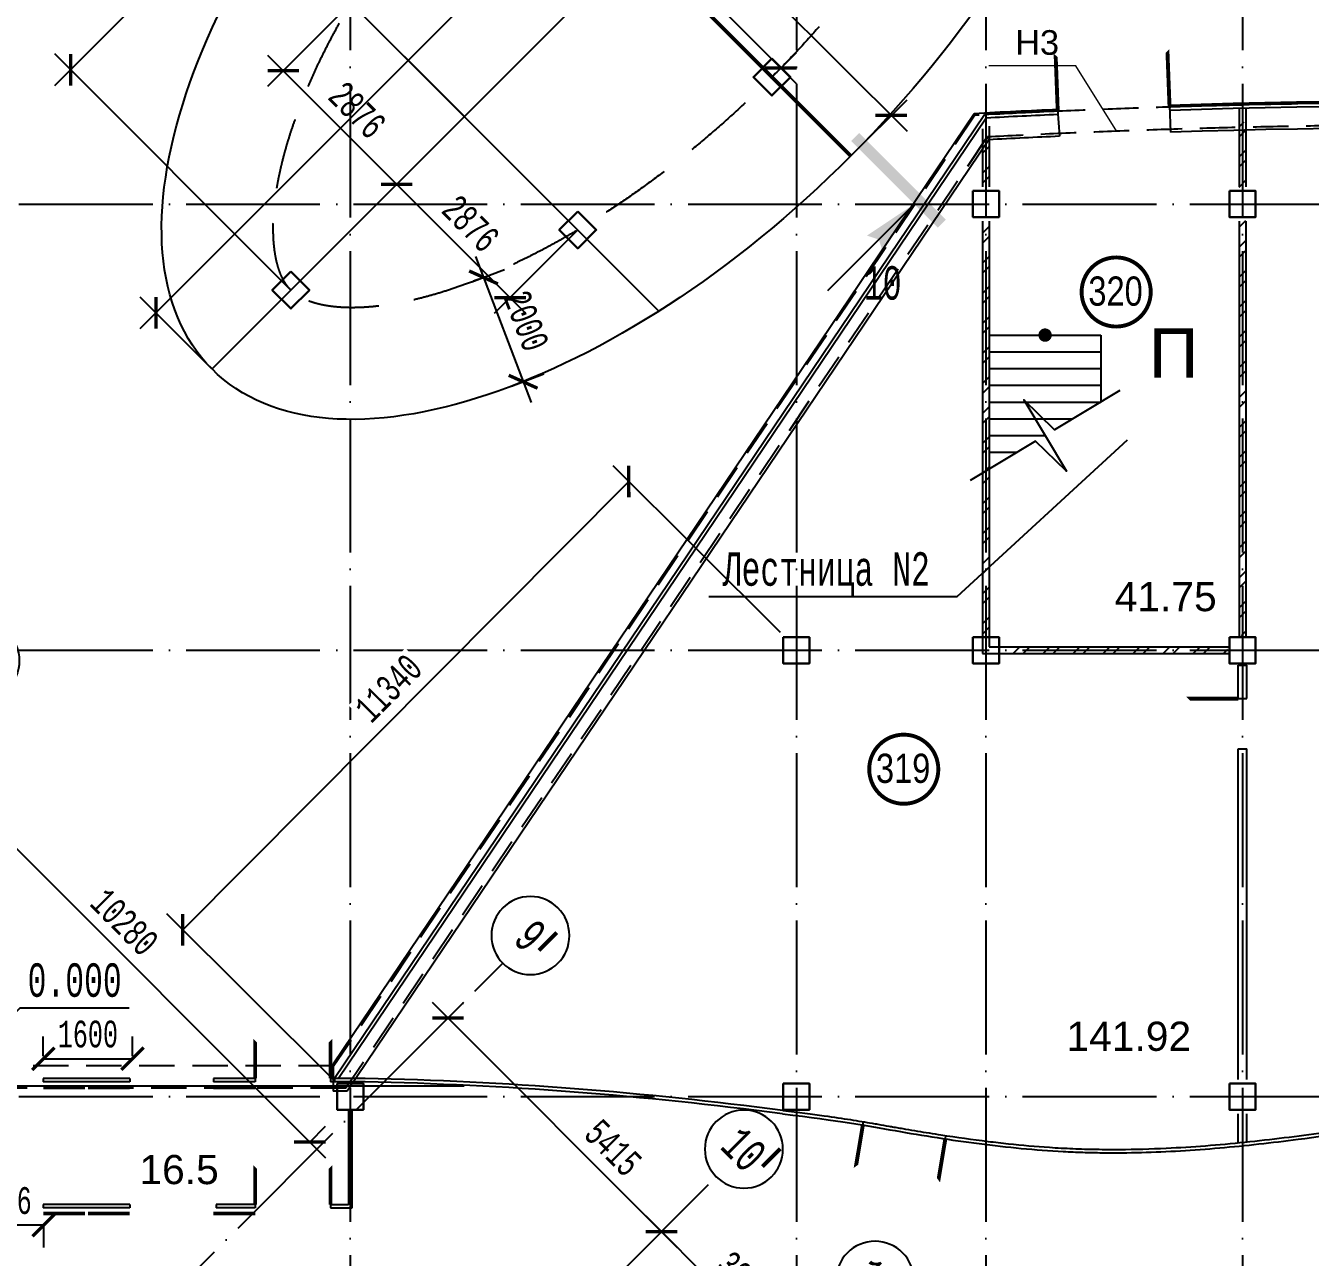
# Model space of a CAD drawing. Extents: x -4497 to 351150, y -50 to 322254.
# Drawn here: x 70948 to 93986, y 285207 to 307283 of the extents above; entities that cross this region are included whole.
import ezdxf
from ezdxf.enums import TextEntityAlignment as Align

# ---------------------------------------------------------------- set-up
doc = ezdxf.new("R2010")
doc.units = 0
doc.header["$LTSCALE"] = 100
doc.header["$PDMODE"] = 3
for name, pattern in [('ACAD_ISO04W100', [30, 24, -3, 0, -3]), ('DASHED', [19.05, 12.7, -6.35]), ('DASHED2', [9.525, 6.35, -3.175])]:
    doc.linetypes.add(name, pattern=pattern)
doc.layers.get('0').update_dxf_attribs({"linetype": 'CONTINUOUS'})
doc.layers.get('Defpoints').update_dxf_attribs({"linetype": 'CONTINUOUS'})
for name, color, linetype in [('axis', 40, 'CONTINUOUS'), ('brick', 12, 'CONTINUOUS'), ('COLON', 5, 'CONTINUOUS'), ('DOORS', 8, 'CONTINUOUS'), ('DRAW', 255, 'CONTINUOUS'), ('EEE', 7, 'CONTINUOUS'), ('fac', 170, 'CONTINUOUS'), ('GKL', 5, 'CONTINUOUS'), ('Glass', 4, 'CONTINUOUS'), ('S', 2, 'CONTINUOUS'), ('SENDVICH', 2, 'CONTINUOUS'), ('TEXT', 2, 'CONTINUOUS'), ('WALL', 7, 'CONTINUOUS')]:
    doc.layers.add(name, color=color, linetype=linetype)
doc.layers.add('MONOLIT', color=7, linetype='CONTINUOUS', true_color=0x691639)
doc.styles.add('ARIEL-17.5', font='arial.ttf', dxfattribs={"height": 15})
doc.styles.add('MONOTXT1', font='monotxt1', dxfattribs={"width": 0.65, "height": 300})
doc.styles.add('ST_1', font='monotxt.shx', dxfattribs={"width": 0.65, "height": 600})
doc.styles.add('ST_2', font='monotxt.shx', dxfattribs={"width": 0.65, "height": 480})
doc.styles.get("Standard").update_dxf_attribs({"font": 'monotxt.shx', "width": 0.65, "height": 600})
doc.dimstyles.new('STY_DIM1', dxfattribs={"dimscale": 200, "dimtxt": 2.25, "dimasz": 2, "dimexe": 2, "dimexo": 2, "dimgap": 1, "dimtad": 1, "dimdec": 0, "dimzin": 0, "dimdsep": 46, "dimtxsty": 'ST_2', "dimblk1": 'ARCHTICK', "dimblk2": 'ARCHTICK', "dimsah": 1, "dimcen": 3, "dimclrd": 174, "dimclre": 174, "dimclrt": 174, "dimadec": 0, "dimazin": 0, "dimtfac": 1, "dimtdec": 0, "dimtix": 1, "dimtmove": 2, "dimatfit": 3, "dimldrblk": 'ARCHTICK', "dimfxl": 1, "dimtolj": 1, "dimtzin": 0, "dimarcsym": 0})

# ---------------------------------------------------------------- blocks, each defined once
blk = doc.blocks.new('_ARCHTICK')
at = {"color": 0, "linetype": 'ByBlock', "const_width": 0.15}
blk.add_lwpolyline([(-0.5, -0.5), (0.5, 0.5)], dxfattribs=at)
blk = doc.blocks.new('*D15')
at = {"layer": 'Defpoints', "color": 0}
for p in [(81926, 308767), (82087, 308927), (84330, 306363)]:
    blk.add_point(p, dxfattribs=at)
at = {"layer": 'WALL', "color": 174, "lineweight": -2}
for p, q in [((84774, 306240), (81804, 309210)), ((81926, 308767), (82369, 309210)), ((84330, 306363), (84774, 306806))]:
    blk.add_line(p, q, dxfattribs=at)
at = {"layer": 'WALL', "color": 174, "lineweight": -2, "xscale": 400, "yscale": 400, "zscale": 400}
for p, rotation in [((82087, 308927), 134.9999999994212), ((84491, 306523), 314.9999999994212)]:
    blk.add_blockref('_ARCHTICK', p, dxfattribs=dict(at, rotation=rotation))
at = {"layer": 'WALL', "color": 174, "insert": (83600, 308037), "char_height": 480, "attachment_point": 5, "rotation": 315, "style": 'ST_2'}
blk.add_mtext('\\A1;3400', dxfattribs=at)
blk = doc.blocks.new('A$C584E3954')
at = {"layer": 'Glass', "linetype": 'Continuous'}
for p, q in [((-885, -1234), (-885, -1174)), ((615, -1234), (615, -1174))]:
    blk.add_line(p, q, dxfattribs=at)
blk.add_lwpolyline([(615, -1234, 70, 70, 0), (615, -1984, 0, 0, 0), (-135, -1234, 0, 0, 0), (-885, -1984, 70, 70, 0), (-885, -1234, 70, 70, 0)], format="xyseb", dxfattribs=at)
blk = doc.blocks.new('*D175')
at = {"layer": 'Defpoints', "color": 0}
for p in [(88557, 317409), (89563, 316404), (74289, 301130)]:
    blk.add_point(p, dxfattribs=at)
at = {"layer": 'WALL', "color": 174, "lineweight": -2}
for p, q in [((73001, 301853), (88840, 317692)), ((89563, 316404), (88275, 317692)), ((74289, 301130), (73001, 302419))]:
    blk.add_line(p, q, dxfattribs=at)
at = {"layer": 'WALL', "color": 174, "lineweight": -2, "xscale": 400, "yscale": 400, "zscale": 400}
for p, rotation in [((88557, 317409), 44.99999999942017), ((73284, 302136), 224.9999999994202)]:
    blk.add_blockref('_ARCHTICK', p, dxfattribs=dict(at, rotation=rotation))
at = {"layer": 'WALL', "color": 174, "insert": (79770, 309244), "char_height": 480, "attachment_point": 5, "rotation": 45, "style": 'ST_2'}
blk.add_mtext('\\A1;21600', dxfattribs=at)
blk = doc.blocks.new('*D176')
at = {"layer": 'Defpoints', "color": 0}
for p in [(78108, 312585), (86470, 305674), (85745, 304949)]:
    blk.add_point(p, dxfattribs=at)
at = {"layer": 'WALL', "color": 174, "lineweight": -2}
for p, q in [((78108, 312585), (79116, 313594)), ((78550, 313594), (86753, 305391)), ((85745, 304949), (86753, 305957))]:
    blk.add_line(p, q, dxfattribs=at)
at = {"layer": 'WALL', "color": 174, "lineweight": -2, "xscale": 400, "yscale": 400, "zscale": 400}
for p, rotation in [((78833, 313311), 134.9999999994205), ((86470, 305674), 314.9999999994204)]:
    blk.add_blockref('_ARCHTICK', p, dxfattribs=dict(at, rotation=rotation))
at = {"layer": 'WALL', "color": 174, "insert": (83648, 309119), "char_height": 480, "attachment_point": 5, "rotation": 315, "style": 'ST_2'}
blk.add_mtext('\\A1;10800', dxfattribs=at)
blk = doc.blocks.new('*D177')
at = {"layer": 'Defpoints', "color": 0}
for p in [(74865, 309606), (78815, 305656), (75704, 302544)]:
    blk.add_point(p, dxfattribs=at)
at = {"layer": 'WALL', "color": 174, "lineweight": -2}
for p, q in [((71471, 306212), (75148, 309889)), ((78815, 305656), (74582, 309889)), ((75704, 302544), (71471, 306777))]:
    blk.add_line(p, q, dxfattribs=at)
at = {"layer": 'WALL', "color": 174, "lineweight": -2, "xscale": 400, "yscale": 400, "zscale": 400}
for p, rotation in [((74865, 309606), 44.9999999994201), ((71754, 306494), 224.9999999994201)]:
    blk.add_blockref('_ARCHTICK', p, dxfattribs=dict(at, rotation=rotation))
at = {"layer": 'WALL', "color": 174, "insert": (72998, 308361), "char_height": 480, "attachment_point": 5, "rotation": 45, "style": 'ST_2'}
blk.add_mtext('\\A1;4400', dxfattribs=at)
blk = doc.blocks.new('*D178')
at = {"layer": 'Defpoints', "color": 0}
for p in [(78949, 302691), (79869, 300901), (79658, 300821)]:
    blk.add_point(p, dxfattribs=at)
at = {"layer": 'WALL', "color": 174, "lineweight": -2}
for p, q in [((79017, 303145), (80011, 300527)), ((78949, 302691), (79533, 302913)), ((79658, 300821), (80243, 301043))]:
    blk.add_line(p, q, dxfattribs=at)
at = {"layer": 'WALL', "color": 174, "lineweight": -2, "xscale": 400, "yscale": 400, "zscale": 400}
for p, rotation in [((79159, 302771), 110.7870640572861), ((79869, 300901), 290.7870640572861)]:
    blk.add_blockref('_ARCHTICK', p, dxfattribs=dict(at, rotation=rotation))
at = {"layer": 'WALL', "color": 174, "insert": (79926, 301992), "char_height": 480, "attachment_point": 5, "rotation": 290.7871, "style": 'ST_2'}
blk.add_mtext('\\A1;2000', dxfattribs=at)
blk = doc.blocks.new('*D181')
at = {"layer": 'Defpoints', "color": 0}
for p in [(77976, 312717), (81926, 308767), (78815, 305656)]:
    blk.add_point(p, dxfattribs=at)
at = {"layer": 'WALL', "color": 174, "lineweight": -2}
for p, q in [((74582, 309323), (78259, 313000)), ((81926, 308767), (77693, 313000)), ((78815, 305656), (74582, 309889))]:
    blk.add_line(p, q, dxfattribs=at)
at = {"layer": 'WALL', "color": 174, "lineweight": -2, "xscale": 400, "yscale": 400, "zscale": 400}
for p, rotation in [((77976, 312717), 44.9999999994201), ((74865, 309606), 224.9999999994201)]:
    blk.add_blockref('_ARCHTICK', p, dxfattribs=dict(at, rotation=rotation))
at = {"layer": 'WALL', "color": 174, "insert": (76109, 311472), "char_height": 480, "attachment_point": 5, "rotation": 45, "style": 'ST_2'}
blk.add_mtext('\\A1;4400', dxfattribs=at)
blk = doc.blocks.new('*D187')
at = {"layer": 'Defpoints', "color": 0}
for p in [(76781, 307689), (78815, 305656), (77601, 304442)]:
    blk.add_point(p, dxfattribs=at)
at = {"layer": 'WALL', "color": 174, "lineweight": -2}
for p, q in [((76781, 307689), (75285, 306193)), ((75285, 306758), (77884, 304159)), ((78815, 305656), (77318, 304159))]:
    blk.add_line(p, q, dxfattribs=at)
at = {"layer": 'WALL', "color": 174, "lineweight": -2, "xscale": 400, "yscale": 400, "zscale": 400}
for p, rotation in [((75568, 306475), 134.9999999994251), ((77601, 304442), 314.9999999994251)]:
    blk.add_blockref('_ARCHTICK', p, dxfattribs=dict(at, rotation=rotation))
at = {"layer": 'WALL', "color": 174, "insert": (76895, 305770), "char_height": 480, "attachment_point": 5, "rotation": 315, "style": 'ST_2'}
blk.add_mtext('\\A1;2876', dxfattribs=at)
blk = doc.blocks.new('*D188')
at = {"layer": 'Defpoints', "color": 0}
for p in [(78815, 305656), (77601, 304442), (80848, 303622)]:
    blk.add_point(p, dxfattribs=at)
at = {"layer": 'WALL', "color": 174, "lineweight": -2}
for p, q in [((78815, 305656), (77318, 304159)), ((79917, 302126), (77318, 304725)), ((80848, 303622), (79352, 302126))]:
    blk.add_line(p, q, dxfattribs=at)
at = {"layer": 'WALL', "color": 174, "lineweight": -2, "xscale": 400, "yscale": 400, "zscale": 400}
for p, rotation in [((77601, 304442), 134.9999999994239), ((79635, 302408), 314.9999999994239)]:
    blk.add_blockref('_ARCHTICK', p, dxfattribs=dict(at, rotation=rotation))
at = {"layer": 'WALL', "color": 174, "insert": (78929, 303736), "char_height": 480, "attachment_point": 5, "rotation": 315, "style": 'ST_2'}
blk.add_mtext('\\A1;2876', dxfattribs=at)
blk = doc.blocks.new('psw1')
at = {"color": 7, "linetype": 'Continuous'}
blk.add_circle((-347, 1), 350, dxfattribs=at)
at = {"color": 7, "linetype": 'Continuous', "style": 'MONOTXT1', "width": 0.65}
blk.add_attdef('99', text='', height=300, dxfattribs=at).set_placement((-347, 1), align=Align.MIDDLE)
blk = doc.blocks.new('*D218')
at = {"layer": 'axis', "color": 174, "lineweight": -2}
for p, q in [((68491, 294824), (76325, 286990)), ((68646, 294414), (69056, 294824)), ((76042, 287272), (76325, 287555))]:
    blk.add_line(p, q, dxfattribs=at)
at = {"layer": 'Defpoints', "color": 0}
for p in [(68646, 294414), (76042, 287272), (76042, 287272)]:
    blk.add_point(p, dxfattribs=at)
at = {"layer": 'axis', "color": 174, "lineweight": -2, "xscale": 400, "yscale": 400, "zscale": 400}
for p, rotation in [((68774, 294541), 134.9999999996083), ((76042, 287272), 314.9999999996082)]:
    blk.add_blockref('_ARCHTICK', p, dxfattribs=dict(at, rotation=rotation))
at = {"layer": 'axis', "color": 174, "insert": (72719, 291218), "char_height": 480, "attachment_point": 5, "rotation": 315, "style": 'ST_2'}
blk.add_mtext('\\A1;10280', dxfattribs=at)
blk = doc.blocks.new('*D219')
at = {"layer": 'axis', "color": 174, "lineweight": -2}
for p, q in [((78239, 289780), (82633, 285385)), ((78522, 289497), (78805, 289780)), ((82350, 285668), (82633, 285951))]:
    blk.add_line(p, q, dxfattribs=at)
at = {"layer": 'Defpoints', "color": 0}
for p in [(78522, 289497), (82350, 285668), (82350, 285668)]:
    blk.add_point(p, dxfattribs=at)
at = {"layer": 'axis', "color": 174, "lineweight": -2, "xscale": 400, "yscale": 400, "zscale": 400}
for p, rotation in [((78522, 289497), 134.9999999996083), ((82350, 285668), 314.9999999996082)]:
    blk.add_blockref('_ARCHTICK', p, dxfattribs=dict(at, rotation=rotation))
at = {"layer": 'axis', "color": 174, "insert": (81484, 287169), "char_height": 480, "attachment_point": 5, "rotation": 315, "style": 'ST_2'}
blk.add_mtext('\\A1;5415', dxfattribs=at)
blk = doc.blocks.new('*D220')
at = {"layer": 'axis', "color": 174, "lineweight": -2}
for p, q in [((82068, 285951), (84985, 283034)), ((82350, 285668), (82633, 285951)), ((84702, 283317), (84985, 283600))]:
    blk.add_line(p, q, dxfattribs=at)
at = {"layer": 'Defpoints', "color": 0}
for p in [(82350, 285668), (84702, 283317), (84702, 283317)]:
    blk.add_point(p, dxfattribs=at)
at = {"layer": 'axis', "color": 174, "lineweight": -2, "xscale": 400, "yscale": 400, "zscale": 400}
for p, rotation in [((82350, 285668), 134.9999999996083), ((84702, 283317), 314.9999999996082)]:
    blk.add_blockref('_ARCHTICK', p, dxfattribs=dict(at, rotation=rotation))
at = {"layer": 'axis', "color": 174, "insert": (83837, 284804), "char_height": 480, "attachment_point": 5, "rotation": 315, "style": 'ST_2'}
blk.add_mtext('\\A1;3325', dxfattribs=at)
blk = doc.blocks.new('*D696')
at = {"layer": 'Defpoints', "color": 0}
for p in [(72864, 288766), (71264, 288412), (72864, 288412)]:
    blk.add_point(p, dxfattribs=at)
at = {"layer": 'Glass', "color": 174, "lineweight": -2}
for p, q in [((71264, 288812), (71264, 289166)), ((72864, 288812), (72864, 289166)), ((71264, 288766), (72864, 288766))]:
    blk.add_line(p, q, dxfattribs=at)
at = {"layer": 'Glass', "color": 174, "lineweight": -2, "xscale": 400, "yscale": 400, "zscale": 400, "rotation": 180}
blk.add_blockref('_ARCHTICK', (71264, 288766), dxfattribs=at)
at = {"layer": 'Glass', "color": 174, "lineweight": -2, "xscale": 400, "yscale": 400, "zscale": 400}
blk.add_blockref('_ARCHTICK', (72864, 288766), dxfattribs=at)
at = {"layer": 'Glass', "color": 174, "insert": (72064, 289206), "char_height": 480, "attachment_point": 5, "style": 'ST_2'}
blk.add_mtext('\\A1;1600', dxfattribs=at)
blk = doc.blocks.new('*D760')
at = {"layer": 'Defpoints', "color": 0}
for p in [(81764, 299115), (84769, 296124), (76769, 288087)]:
    blk.add_point(p, dxfattribs=at)
at = {"layer": 'SENDVICH', "color": 174, "lineweight": -2}
for p, q in [((84486, 296406), (81481, 299397)), ((73764, 291078), (81764, 299115)), ((76486, 288369), (73481, 291361))]:
    blk.add_line(p, q, dxfattribs=at)
at = {"layer": 'SENDVICH', "color": 174, "lineweight": -2, "xscale": 400, "yscale": 400, "zscale": 400}
for p, rotation in [((81764, 299115), 45.13036396198809), ((73764, 291078), 225.1303639619881)]:
    blk.add_blockref('_ARCHTICK', p, dxfattribs=dict(at, rotation=rotation))
at = {"layer": 'SENDVICH', "color": 174, "insert": (77453, 295407), "char_height": 480, "attachment_point": 5, "rotation": 45.1304, "style": 'ST_2', "bg_fill": 3, "box_fill_scale": 1.1, "bg_fill_color": 256, "bg_fill_true_color": 13158600, "bg_fill_transparency": 1212}
blk.add_mtext('\\A1;11340', dxfattribs=at)
blk = doc.blocks.new('*D764')
at = {"layer": 'Defpoints', "color": 0}
for p in [(69764, 286144), (71270, 286152), (69764, 285781)]:
    blk.add_point(p, dxfattribs=at)
at = {"layer": 'fac', "color": 174, "lineweight": -2}
for p, q in [((71270, 285781), (69764, 285781)), ((69764, 285744), (69764, 285381)), ((71270, 285752), (71270, 285381))]:
    blk.add_line(p, q, dxfattribs=at)
at = {"layer": 'fac', "color": 174, "lineweight": -2, "xscale": 400, "yscale": 400, "zscale": 400, "rotation": 180}
blk.add_blockref('_ARCHTICK', (69764, 285781), dxfattribs=at)
at = {"layer": 'fac', "color": 174, "lineweight": -2, "xscale": 400, "yscale": 400, "zscale": 400}
blk.add_blockref('_ARCHTICK', (71270, 285781), dxfattribs=at)
at = {"layer": 'fac', "color": 174, "insert": (70517, 286221), "char_height": 480, "attachment_point": 5, "style": 'ST_2', "bg_fill": 3, "box_fill_scale": 1.1, "bg_fill_color": 256, "bg_fill_true_color": 13158600, "bg_fill_transparency": 2597}
blk.add_mtext('\\A1;1506', dxfattribs=at)

msp = doc.modelspace()

# ---------------------------------------------------------------- hatches: boundary and pattern name
at = {"layer": 'DRAW'}
h = msp.add_hatch(dxfattribs=at)
h.set_pattern_fill('ANSI32,_O', color=256, scale=40)
h.set_pattern_definition([(45, (-3600, 82000), (-269.4077, 269.4077), []), (45, (-3420.4, 82000), (-269.4077, 269.4077), [])])
h.paths.add_polyline_path([(88229.3, 305076.9), (88109.3, 304899.5), (88109.3, 304345.3, -0.1146968), (88229.3, 304345.3)])
h.paths.add_polyline_path([(88229.3, 305390.9, 0.0001428), (88136.5, 305386.1), (88109.3, 305345.8), (88109.3, 304899.5), (88229.3, 305076.9)])
h.paths.add_polyline_path([(92829.3, 305312.9, 0.0001848), (92709.3, 305310), (92709.3, 304345.3, -0.1146968), (92829.3, 304345.3)])
h.paths.add_polyline_path([(92829.3, 305562.9, 0.0001845), (92709.3, 305560.1), (92709.3, 305310, -0.0001848), (92829.3, 305312.9)])
h.paths.add_polyline_path([(92829.3, 303829.1, -0.1146968), (92709.3, 303829.1), (92709.3, 296345.3, -0.1146968), (92829.3, 296345.3)])
h.paths.add_polyline_path([(88229.3, 303829.1, -0.1146968), (88109.3, 303829.1), (88109.3, 299151.2), (88229.3, 299223.2)])
h.paths.add_polyline_path([(88229.3, 299223.2), (88109.3, 299151.2), (88109.3, 296345.3, -0.1146968), (88229.3, 296345.3)])
h.paths.add_polyline_path([(92504.3, 296087.2, -0.057161), (92511.2, 296147.2), (88427.4, 296147.2, -0.057161), (88434.3, 296087.2, -0.057161), (88427.4, 296027.2), (92511.2, 296027.2, -0.057161)])

# ---------------------------------------------------------------- linework, layer by layer
for p, q in [((88229.3, 301737.2), (90229.3, 301737.2)), ((90229.3, 301737.2), (90229.3, 300537.2)), ((88229.3, 301437.2), (90229.3, 301437.2)), ((88229.3, 301137.2), (90229.3, 301137.2)), ((88229.3, 300837.2), (90229.3, 300837.2)), ((88229.3, 300537.2), (90229.3, 300537.2)), ((88229.3, 300237.2), (89729.3, 300237.2)), ((88229.3, 299937.2), (89229.3, 299937.2)), ((88229.3, 299637.2), (88729.3, 299637.2))]:
    msp.add_line(p, q)
at = {"const_width": 120}
msp.add_lwpolyline([(89229.3, 301797.2, -1), (89229.3, 301677.2, -1)], format="xyb", close=True, dxfattribs=at)
msp.add_lwpolyline([(89229.3, 301737.2, 0, 0, 0), (89229.3, 301178, 240, 0, 0), (89229.3, 300178, 0, 0, 0)], format="xyseb")
for points in [[(88229.3, 301737.2), (88229.3, 299337.2)], [(90572.3, 300743), (89400.8, 300040.1), (88845.3, 300577.2), (89613.3, 299297.1), (89057.8, 299834.3), (87886.3, 299131.4)]]:
    msp.add_lwpolyline(points)
at = {"layer": 'axis', "linetype": 'ACAD_ISO04W100'}
for p, q in [((76769.3, 318243.4), (76769.3, 84615.2)), ((84769.3, 318243.4), (84769.3, 84615.2)), ((88169.3, 318243.4), (88169.3, 84615.2)), ((92769.3, 318243.4), (92769.3, 84615.2)), ((-1176.8, 304087.2), (272433.1, 304087.2)), ((-1176.8, 296087.2), (272433.1, 296087.2)), ((19600.9, 230576), (79504.5, 290479.6)), ((-1176.8, 288087.2), (272433.1, 288087.2)), ((26342.9, 229660.8), (83333.1, 286651))]:
    msp.add_line(p, q, dxfattribs=at)
at = {"layer": 'axis', "const_width": 70, "flags": 128}
for points in [[(80469.9, 291026.8), (80151.7, 290708.6)], [(84479, 287152.7), (84160.8, 286834.5)]]:
    msp.add_lwpolyline(points, dxfattribs=at)
at = {"layer": 'brick'}
for points in [[(92709.3, 305800.6), (92709.3, 304396.4)], [(92829.3, 305803.4), (92829.3, 304396.4)], [(88229.3, 305484), (88229.3, 304396.4)], [(88109.3, 305437.5), (88109.3, 304396.4)], [(88109.3, 303777.9), (88109.3, 296027.2)], [(88229.3, 303777.9), (88229.3, 296147.2)], [(92709.3, 303777.9), (92709.3, 296337.2)], [(92829.3, 303777.9), (92829.3, 296337.2)], [(88229.3, 296147.2), (92519.3, 296147.2)], [(88109.3, 296027.2), (92519.3, 296027.2)]]:
    msp.add_lwpolyline(points, dxfattribs=at)
at = {"layer": 'COLON', "color": 3, "lineweight": 30, "flags": 128}
for points in [[(84330.3, 306695.2), (84662.7, 306362.9), (84330.3, 306030.5), (83998, 306362.9), (84330.3, 306695.2)], [(87934.3, 304322.2), (88404.3, 304322.2), (88404.3, 303852.2), (87934.3, 303852.2), (87934.3, 304322.2)], [(92534.3, 304322.2), (93004.3, 304322.2), (93004.3, 303852.2), (92534.3, 303852.2), (92534.3, 304322.2)], [(80848.4, 303954.7), (81180.7, 303622.3), (80848.4, 303290), (80516, 303622.3), (80848.4, 303954.7)], [(75703.6, 302876.8), (76036, 302544.5), (75703.6, 302212.1), (75371.3, 302544.5), (75703.6, 302876.8)], [(84534.3, 296322.2), (85004.3, 296322.2), (85004.3, 295852.2), (84534.3, 295852.2), (84534.3, 296322.2)], [(87934.3, 296322.2), (88404.3, 296322.2), (88404.3, 295852.2), (87934.3, 295852.2), (87934.3, 296322.2)], [(92534.3, 296322.2), (93004.3, 296322.2), (93004.3, 295852.2), (92534.3, 295852.2), (92534.3, 296322.2)], [(76534.3, 288322.2), (77004.3, 288322.2), (77004.3, 287852.2), (76534.3, 287852.2), (76534.3, 288322.2)], [(84534.3, 288322.2), (85004.3, 288322.2), (85004.3, 287852.2), (84534.3, 287852.2), (84534.3, 288322.2)], [(92534.3, 288322.2), (93004.3, 288322.2), (93004.3, 287852.2), (92534.3, 287852.2), (92534.3, 288322.2)]]:
    msp.add_lwpolyline(points, dxfattribs=at)
at = {"layer": 'DOORS', "flags": 128}
msp.add_lwpolyline([(92694.3, 295222.2, 70, 70, 0), (91794.3, 295222.2, 0, 0, 0), (92694.3, 294322.2, 0, 0, 0)], format="xyseb", dxfattribs=at)
at = {"layer": 'EEE', "linetype": 'Continuous', "const_width": 70}
for points in [[(89884.6, 302510.1, 1), (91123.7, 302510.1, 1)], [(86075.4, 293955.9, 1), (87314.5, 293955.9, 1)]]:
    msp.add_lwpolyline(points, format="xyb", close=True, dxfattribs=at)
at = {"layer": 'GKL'}
for points in [[(92694.3, 295222.2), (92694.3, 295822.2)], [(92694.3, 295822.2), (92844.3, 295822.2)], [(92844.3, 295222.2), (92844.3, 295822.2)], [(92694.3, 295222.2), (92844.3, 295222.2)], [(92694.3, 288393.1), (92694.3, 294322.2)], [(92694.3, 294322.2), (92844.3, 294322.2)], [(92844.3, 288393.1), (92844.3, 294322.2)], [(92694.3, 287259.7), (92694.3, 287781.2)], [(92844.3, 287275), (92844.3, 287781.2)]]:
    msp.add_lwpolyline(points, dxfattribs=at)
at = {"layer": 'Glass'}
for p, q in [((88140.4, 305687.1), (76487.9, 288412.2)), ((88173.4, 305628.7), (76560.3, 288412.2)), ((74314, 288412.2), (74314, 288352.2)), ((75064.2, 288412.2), (75064.2, 288352.2)), ((76414.2, 288412.2), (76414.2, 288352.2)), ((76487.9, 288412.2), (76487.9, 288352.2)), ((72814, 286152.2), (72814, 286092.2)), ((75064.2, 286152.2), (75064.2, 286092.2)), ((76414.2, 286152.2), (76414.2, 286092.2))]:
    msp.add_line(p, q, dxfattribs=at)
at = {"layer": 'Glass', "linetype": 'Continuous'}
for p, q in [((76414.2, 286152.2), (76739.5, 286152.2)), ((76414.2, 286092.2), (76799.5, 286092.2))]:
    msp.add_line(p, q, dxfattribs=at)
at = {"layer": 'Glass', "flags": 128}
for points in [[(89456.4, 305750.2, 70, 70, 0), (89418.6, 306752.6, 0, 0, 0), (90458.8, 305788.1, 0, 0, 0), (91423.4, 306828.3, 70, 70, 0), (91461.3, 305825.9, 70, 70, 0)], [(75064.2, 288412.2, 70, 70, 0), (75064.2, 289087.2, 0, 0, 0), (75739.2, 288412.2, 0, 0, 0), (76414.2, 289087.2, 70, 70, 0), (76414.2, 288412.2, 70, 70, 0)], [(75064.2, 286152.2, 70, 70, 0), (75064.2, 286827.2, 0, 0, 0), (75739.2, 286152.2, 0, 0, 0), (76414.2, 286827.2, 70, 70, 0), (76414.2, 286152.2, 70, 70, 0)]]:
    msp.add_lwpolyline(points, format="xyseb", dxfattribs=at)
at = {"layer": 'Glass', "linetype": 'Continuous', "const_width": 70}
for points in [[(72014.4, 288252.2), (71264, 288252.2)], [(72064, 288252.2), (72814, 288252.2)], [(72014.4, 285992.2), (71264, 285992.2)], [(72064, 285992.2), (72814, 285992.2)]]:
    msp.add_lwpolyline(points, dxfattribs=at)
at = {"layer": 'Glass', "linetype": 'Continuous'}
for points in [[(71264, 288412.2), (71264, 288352.2)], [(72814, 288412.2), (71264, 288412.2)], [(72814, 288352.2), (71264, 288352.2)], [(72814, 288412.2), (72814, 288352.2)], [(75064.2, 288412.2), (74314, 288412.2)], [(75064.2, 288352.2), (74314, 288352.2)], [(77034.3, 288412.2), (76414.2, 288412.2)], [(77034.3, 288352.2), (76414.2, 288352.2)], [(76739.5, 287823.8), (76739.5, 286148.4)], [(76799.5, 287823.9), (76799.5, 286088.4)], [(71264, 286152.2), (71264, 286092.2)], [(72814, 286152.2), (71264, 286152.2)], [(74364, 286152.2), (74364, 286092.2)], [(75064.2, 286152.2), (74364, 286152.2)], [(72814, 286092.2), (71264, 286092.2)], [(75064.2, 286092.2), (74364, 286092.2)]]:
    msp.add_lwpolyline(points, dxfattribs=at)
at = {"layer": 'Glass', "const_width": 70, "flags": 128}
for points in [[(74314, 288252.2), (75064, 288252.2)], [(74314, 285992.2), (75064, 285992.2)]]:
    msp.add_lwpolyline(points, dxfattribs=at)
at = {"layer": 'Glass'}
for centre, radius, start, end in [((96607.6, 142986.6), 162920.6, 92.515717, 92.979087), ((96607.6, 142986.6), 162920.6, 66.213992, 91.810158), ((96607.6, 142986.6), 162860.6, 66.23209, 91.810029), ((96607.6, 142986.6), 162860.6, 92.515212, 92.968559), ((75578.4, 220393.2), 68034.5, 82.44173, 88.773787), ((75577.9, 220388.8), 67979, 82.441935, 88.772393)]:
    msp.add_arc(centre, radius, start, end, dxfattribs=at)
for points, knots in [([(84526.2, 287836.8), (84809.5, 287804.2), (85053.2, 287773.3), (85441.1, 287719.8), (85595.5, 287696.9), (85878.7, 287652.4), (86007.4, 287630.9), (86163.8, 287604.1), (86198, 287598.1), (86299.2, 287580.5), (86364.9, 287568.9), (86459, 287552.3), (86488, 287547.2), (86534.6, 287539), (86552.2, 287536), (86587.5, 287529.8), (86605.1, 287526.8), (86658, 287517.6), (86693.2, 287511.5), (86799, 287493.5), (86869.4, 287481.6), (87080.9, 287446.6), (87221.8, 287424), (87644.4, 287359), (87925.9, 287319.4), (88329.5, 287270), (88451.7, 287255.9), (88818.2, 287217.1), (89062.4, 287195.4), (89377.2, 287174.2), (89448, 287169.8), (89588.4, 287162.1), (89658, 287158.7), (89797.4, 287152.8), (89867, 287150.3), (90006.4, 287146.2), (90076.1, 287144.5), (90285.2, 287140.9), (90424.6, 287140.1), (90843.1, 287142.4), (91122.2, 287150.2), (91871, 287185.6), (92341, 287223), (93282.1, 287320.1), (93753.2, 287379.8), (94696.5, 287513.4), (95168.8, 287587.3), (96199.4, 287754.9), (96758, 287849.7), (97877.1, 288034), (98437.6, 288123.6), (99235.9, 288237.5), (99472.9, 288269.7), (99828, 288314.5), (99946, 288328.9), (100170.6, 288355), (100277.2, 288366.9), (100475.7, 288388.1), (100567.5, 288397.5), (100751.2, 288415.5), (100843, 288424), (101106.8, 288447.3), (101278.6, 288461.1), (101794.4, 288498.1), (102138.4, 288517.2), (103170.9, 288559), (103859.7, 288566.3), (105531.1, 288542.8), (106514, 288494.6), (108479.8, 288350.3), (109462.7, 288254.1), (111427.4, 288034.9), (112409.1, 287911.8), (114370.3, 287659.6), (115349.7, 287530.4), (117304.8, 287286.8), (118280.6, 287172.4), (120227.2, 286979.1), (121198.1, 286900.2), (123133.7, 286798.6), (124098.4, 286776), (126020.4, 286807.6), (126977.7, 286861.8), (128029.5, 286975.5), (128128.2, 286986.7), (128325.7, 287010.2), (128424.4, 287022.5), (128720.3, 287060.8), (128917.5, 287088.4), (129508.6, 287177.1), (129902.1, 287244.1), (131081.4, 287465.6), (131865.9, 287640.9), (133432.3, 288032.2), (134214.2, 288248.4), (135776.8, 288707), (136557.4, 288949.6), (137972.3, 289400.1), (138606.7, 289606.1), (139241.2, 289812.2)], [0, 0, 0, 0, 425.5947803, 425.5947803, 768.0268891, 768.0268891, 1110.4589979, 1110.4589979, 1208.4065873, 1208.4065873, 1404.3017661, 1404.3017661, 1492.1441366, 1492.1441366, 1545.6975795, 1545.6975795, 1599.2510223, 1599.2510223, 1706.3579081, 1706.3579081, 1920.5716795, 1920.5716795, 2348.9992224, 2348.9992224, 3205.8543083, 3205.8543083, 3578.0677638, 3578.0677638, 4322.4946749, 4322.4946749, 4538.4132713, 4538.4132713, 4750.9696565, 4750.9696565, 4963.5260418, 4963.5260418, 5176.082427, 5176.082427, 5601.1951974, 5601.1951974, 6451.4207382, 6451.4207382, 7880.5748257, 7880.5748257, 9309.7289131, 9309.7289131, 10738.8830005, 10738.8830005, 12424.47567, 12424.47567, 14110.0683395, 14110.0683395, 14820.9245312, 14820.9245312, 15174.4670598, 15174.4670598, 15493.5813893, 15493.5813893, 15768.2757031, 15768.2757031, 16042.9700169, 16042.9700169, 16556.751758, 16556.751758, 17584.3152402, 17584.3152402, 19639.4422046, 19639.4422046, 22568.6280759, 22568.6280759, 25497.8139472, 25497.8139472, 28426.9998185, 28426.9998185, 31356.1856898, 31356.1856898, 34285.3715611, 34285.3715611, 37214.5574324, 37214.5574324, 40143.7433037, 40143.7433037, 43072.929175, 43072.929175, 43376.619328, 43376.619328, 43680.3094811, 43680.3094811, 44287.6897872, 44287.6897872, 45502.4503994, 45502.4503994, 47931.9716239, 47931.9716239, 50361.4928483, 50361.4928483, 52791.0140727, 52791.0140727, 54765.9764638, 54765.9764638, 54765.9764638, 54765.9764638]), ([(84519.3, 287777.2), (85534, 287660.5), (86037.3, 287565), (87043.3, 287389.3), (87546, 287309.2), (88551, 287179.7), (89053.2, 287130.3), (89613.6, 287100.8), (89672, 287098), (89788.7, 287093.2), (89847.1, 287091), (90022.3, 287085.5), (90139.1, 287083), (90489.5, 287079.1), (90723.2, 287081), (91424.4, 287099.2), (91892.3, 287127.6), (92828.6, 287209.1), (93297.1, 287262.1), (94410.1, 287407.8), (95054.8, 287507.8), (96345.9, 287718.2), (96992.4, 287828.6), (98287.2, 288039), (98935.5, 288138.9), (99705.7, 288238.8), (99826.5, 288253.9), (100113.5, 288288.3), (100279.7, 288307.1), (100526.6, 288333), (100607.2, 288341.2), (100768.5, 288356.8), (100849.1, 288364.3), (101091.1, 288385.8), (101252.5, 288398.8), (101736.7, 288434.2), (102059.7, 288452.8), (103029, 288495), (103675.8, 288504.8), (105471.3, 288489.3), (106620.7, 288431.2), (108920.2, 288252), (110070.1, 288130.9), (112368.6, 287859.3), (113517.1, 287708.8), (115810.6, 287411.9), (116955.7, 287265.4), (119240.4, 287010), (120380, 286901), (122651.8, 286753.9), (123784, 286715.7), (125323.6, 286734.7), (125735.2, 286746.8), (126345.4, 286776.2), (126544.6, 286787.6), (127141.6, 286827.7), (127539, 286862.2), (128030, 286915.2), (128124.3, 286925.9), (128312.7, 286948.2), (128407, 286959.8), (128689.5, 286996.1), (128877.7, 287022.2), (129441.9, 287105.8), (129817.6, 287168.6), (130943.2, 287376.2), (131691.8, 287539.9), (133186.3, 287905.7), (133932.2, 288107.7), (135724.4, 288624.6), (136770, 288952.1), (138296.7, 289442.4), (138778.2, 289598.7), (139259.8, 289755.1)], [0, 0, 0, 0, 1526.2400789, 1526.2400789, 3052.4801577, 3052.4801577, 4578.7202366, 4578.7202366, 4756.2036387, 4756.2036387, 4933.6870407, 4933.6870407, 5288.6538448, 5288.6538448, 5998.587453, 5998.587453, 7418.4546695, 7418.4546695, 8838.3218859, 8838.3218859, 10788.2944825, 10788.2944825, 12738.2670792, 12738.2670792, 14688.2396758, 14688.2396758, 15050.8017629, 15050.8017629, 15549.2806313, 15549.2806313, 15790.9200021, 15790.9200021, 16032.5593728, 16032.5593728, 16515.8381143, 16515.8381143, 17482.3955974, 17482.3955974, 19415.5105634, 19415.5105634, 22845.0377663, 22845.0377663, 26274.5649691, 26274.5649691, 29704.092172, 29704.092172, 33133.6193749, 33133.6193749, 36563.1465778, 36563.1465778, 39992.6737806, 39992.6737806, 41246.5735433, 41246.5735433, 41854.8573321, 41854.8573321, 43071.4249097, 43071.4249097, 43360.7136783, 43360.7136783, 43650.0024468, 43650.0024468, 44228.579984, 44228.579984, 45385.7350582, 45385.7350582, 47700.0452068, 47700.0452068, 50014.3553553, 50014.3553553, 53267.2386235, 53267.2386235, 54765.9764638, 54765.9764638, 54765.9764638, 54765.9764638])]:
    msp.add_open_spline(points, degree=3, knots=knots, dxfattribs=at)
at = {"layer": 'MONOLIT'}
for p, q in [((87954.6, 305706.7), (76460.9, 288667.2)), ((89454.4, 305779.5), (89487, 305300.5)), ((91460.1, 305855.3), (91478.3, 305375.6)), ((88218.7, 305239.9), (76716.1, 288187.2)), ((76460.9, 288667.2), (76460.9, 288187.2)), ((76716.1, 288187.2), (76460.9, 288187.2))]:
    msp.add_line(p, q, dxfattribs=at)
at = {"layer": 'MONOLIT', "color": 255, "linetype": 'DASHED2'}
for p, q in [((87971.1, 305677.5), (76476.9, 288637.2)), ((88191.2, 305288.5), (76689.5, 288237.2)), ((76476.9, 288637.2), (66812.7, 288637.2)), ((76689.5, 288237.2), (67080.9, 288237.2))]:
    msp.add_line(p, q, dxfattribs=at)
at = {"layer": 'MONOLIT'}
for radius, start, end in [(162950, 66.24169, 91.810222), (162950, 92.515964, 93.043967), (162470, 92.511913, 92.959699), (162470, 66.215622, 91.809182)]:
    msp.add_arc((96607.6, 142986.6), radius, start, end, dxfattribs=at)
at = {"layer": 'MONOLIT', "color": 255, "linetype": 'DASHED2'}
for radius, end in [(162920, 93.038712), (162520, 92.968496)]:
    msp.add_arc((96607.6, 142986.6), radius, 66.213576, end, dxfattribs=at)
at = {"layer": 'TEXT', "color": 6, "linetype": 'Continuous', "lineweight": 20}
msp.add_lwpolyline([(90518.5, 305388.8), (89780.9, 306562), (88220.9, 306562)], dxfattribs=at)
at = {"layer": 'TEXT', "flags": 128}
msp.add_lwpolyline([(90703.1, 299852.4), (87645.8, 297044.9), (83196.3, 297044.9)], dxfattribs=at)
at = {"layer": 'WALL'}
msp.add_line((74865, 309605.7), (82302, 302168.6), dxfattribs=at)
at = {"layer": 'WALL', "color": 255}
msp.add_line((86883.4, 304087.2), (85327.8, 302531.5), dxfattribs=at)
at = {"layer": 'WALL', "color": 1}
msp.add_line((78811.8, 288272.2), (66835.2, 288272.2), dxfattribs=at)
at = {"layer": 'WALL', "flags": 128}
msp.add_lwpolyline([(74289.4, 301130.3), (89562.9, 316403.8)], dxfattribs=at)
at = {"layer": 'WALL', "const_width": 70, "flags": 128}
msp.add_lwpolyline([(78107.8, 312585.4), (85744.6, 304948.6)], dxfattribs=at)
at = {"layer": 'WALL', "color": 5, "flags": 128}
msp.add_lwpolyline([(69577.4, 288389.4), (70851.7, 289676.4), (72801.7, 289676.4)], dxfattribs=at)
at = {"layer": 'WALL', "color": 255}
msp.add_ellipse((81926.2, 308767), major_axis=(-7636.8, -7636.8), ratio=0.5, dxfattribs=at)
at = {"layer": 'WALL', "color": 255, "linetype": 'DASHED'}
msp.add_open_spline([(75703.6, 302544.5), (75713.3, 302534.8), (75723.2, 302525.5), (75743.9, 302507.1), (75754.6, 302498.1), (75777.1, 302480.3), (75788.8, 302471.6), (75813.6, 302454.2), (75826.7, 302445.6), (75854.3, 302428.5), (75868.9, 302420), (75899.9, 302403.1), (75916.3, 302394.7), (75951.1, 302378.1), (75969.5, 302369.9), (76008.6, 302353.8), (76029.2, 302345.8), (76072.9, 302330.4), (76096, 302322.8), (76144.5, 302308.3), (76170.1, 302301.3), (76223.8, 302288), (76251.9, 302281.7), (76310.8, 302269.9), (76341.6, 302264.4), (76405.9, 302254.5), (76439.3, 302250.1), (76509, 302242.3), (76545.1, 302239), (76620, 302233.7), (76658.8, 302231.8), (76738.9, 302229.2), (76780.3, 302228.7), (76882.7, 302229.3), (76944.9, 302231.1), (77074.1, 302238.2), (77141, 302243.5), (77279.4, 302257.6), (77350.8, 302266.4), (77497.9, 302287.9), (77573.5, 302300.6), (77728.6, 302329.8), (77808.1, 302346.5), (77970.7, 302383.7), (78053.8, 302404.4), (78223.3, 302449.9), (78309.7, 302474.7), (78485.4, 302528.5), (78574.8, 302557.5), (78756.2, 302619.8), (78848.2, 302653), (79034.7, 302723.6), (79129.1, 302761), (79356.5, 302855.1), (79490.5, 302913.6), (79761.7, 303038.6), (79898.9, 303105), (80175.9, 303245.5), (80315.6, 303319.5), (80597, 303475.1), (80738.6, 303556.6), (81023, 303726.7), (81165.8, 303815.4), (81451.8, 303999.5), (81595.1, 304095), (81881.6, 304292.4), (82024.7, 304394.4), (82310.3, 304604.4), (82452.7, 304712.5), (82736.1, 304934.3), (82877.1, 305048.1), (83157.3, 305280.9), (83296.3, 305399.9), (83572, 305642.8), (83708.6, 305766.7), (83978.7, 306018.7), (84112.2, 306146.9), (84375.6, 306407), (84505.5, 306539), (84761.2, 306806.3), (84887, 306941.6), (85134, 307215), (85255.2, 307353), (85492.6, 307631.3), (85608.7, 307771.6), (85835.5, 308053.7), (85946.1, 308195.6), (86161.4, 308480.3), (86266.1, 308623.2), (86469.2, 308909.4), (86567.6, 309052.8), (86757.6, 309339.1), (86849.3, 309482.2), (87025.6, 309767.5), (87110.3, 309909.7), (87272.3, 310192.6), (87349.7, 310333.2), (87496.9, 310612.3), (87566.6, 310750.7), (87698.5, 311024.6), (87760.5, 311160.1), (87876.6, 311427.4), (87930.7, 311559.2), (88030.9, 311818.3), (88077, 311945.7), (88161.1, 312195.2), (88199.2, 312317.3), (88267.4, 312555.6), (88297.4, 312671.7), (88345.2, 312877.4), (88364.2, 312968), (88397, 313144.1), (88410.8, 313229.6), (88433.6, 313395.2), (88442.5, 313475.2), (88455.8, 313629.3), (88460.2, 313703.4), (88464.7, 313845.3), (88464.9, 313913.1), (88461.8, 314030.4), (88459.2, 314081), (88451.7, 314177.6), (88446.9, 314223.7), (88435.4, 314311.2), (88428.7, 314352.7), (88413.9, 314431.2), (88405.7, 314468.1), (88388.2, 314537.6), (88378.8, 314570.2), (88359.3, 314631), (88349.2, 314659.4), (88330.1, 314707.8), (88321.2, 314728.4), (88303.3, 314767.2), (88294.2, 314785.4), (88275.9, 314819.7), (88266.7, 314835.7), (88248.1, 314865.9), (88238.7, 314880.1), (88219.8, 314906.9), (88210.3, 314919.6), (88190.9, 314943.7), (88181.1, 314955.2), (88160.9, 314977.3), (88150.6, 314987.9), (88129.2, 315008.6), (88118.1, 315018.6), (88095, 315038.3), (88082.9, 315047.9), (88057.3, 315067), (88043.9, 315076.4), (88015.2, 315095.1), (88000.1, 315104.4), (87967.7, 315122.9), (87950.5, 315132), (87913.8, 315150.1), (87894.3, 315159.1), (87852.7, 315176.8), (87830.6, 315185.4), (87783.5, 315202.3), (87758.6, 315210.5), (87705.8, 315226.3), (87677.9, 315233.9), (87619.1, 315248.3), (87588.1, 315255), (87523.1, 315267.5), (87489, 315273.2), (87417.6, 315283.4), (87380.3, 315287.9), (87302.6, 315295.4), (87262.2, 315298.5), (87178.3, 315303), (87134.8, 315304.4), (87044.8, 315305.5), (86998.2, 315305.1), (86902.3, 315302.5), (86852.8, 315300.2), (86751.1, 315293.6), (86698.8, 315289.2), (86570.8, 315276.3), (86493.8, 315266.7), (86335, 315243), (86253.2, 315229), (86085.1, 315196.3), (85998.9, 315177.7), (85822.2, 315135.7), (85731.9, 315112.3), (85547.5, 315060.8), (85453.4, 315032.6), (85262, 314971.4), (85164.6, 314938.4), (84966.9, 314867.4), (84866.6, 314829.5), (84663.3, 314748.8), (84560.4, 314706.1), (84352.3, 314615.7), (84247.1, 314568.1), (84034.9, 314468.3), (83927.8, 314416), (83672.1, 314286.4), (83522.7, 314207.1), (83221.9, 314040), (83070.5, 313952.3), (82766.4, 313768.6), (82613.7, 313672.7), (82307.9, 313473.2), (82154.8, 313369.6), (81848.9, 313155.1), (81696.2, 313044.2), (81391.7, 312815.6), (81240.1, 312697.9), (80938.5, 312456.1), (80788.7, 312332.1), (80491.5, 312078.2), (80344.1, 311948.4), (80052.7, 311683.6), (79908.6, 311548.6), (79624.2, 311274), (79484, 311134.4), (79207.9, 310851.3), (79072.2, 310707.7), (78805.8, 310417.3), (78675.1, 310270.4), (78419.5, 309974), (78294.6, 309824.5), (78050.9, 309523.5), (77932.1, 309372.1), (77701.4, 309068), (77589.4, 308915.4), (77372.6, 308609.6), (77267.9, 308456.5), (77066, 308150.6), (76968.9, 307997.8), (76782.7, 307693.3), (76693.7, 307541.7), (76524, 307240.2), (76443.3, 307090.5), (76290.8, 306793.8), (76218.8, 306646.8), (76083.9, 306356.5), (76020.9, 306213.2), (75904, 305931.2), (75850.1, 305792.4), (75751.5, 305520.4), (75706.7, 305387.2), (75633.6, 305150.4), (75603.7, 305045.8), (75550, 304841.6), (75526.2, 304741.9), (75484.4, 304548), (75466.5, 304453.7), (75436.4, 304271.2), (75424.2, 304182.9), (75405.2, 304012.8), (75398.3, 303931), (75390.4, 303788.6), (75388.5, 303727), (75387.7, 303608.5), (75388.8, 303551.7), (75393.7, 303443), (75397.5, 303391.2), (75407.4, 303292.8), (75413.5, 303246.1), (75427.7, 303157.9), (75435.7, 303116.4), (75451.7, 303045), (75459.5, 303014.3), (75475.9, 302956.2), (75484.5, 302928.9), (75502.2, 302877.5), (75511.3, 302853.4), (75530, 302808.2), (75539.5, 302787), (75558.7, 302747.4), (75568.4, 302729), (75588, 302694.4), (75597.9, 302678.2), (75617.8, 302647.9), (75627.8, 302633.6), (75648.1, 302606.7), (75658.4, 302594), (75679.5, 302569.6), (75690.2, 302558), (75702.1, 302546), (75702.9, 302545.3), (75703.6, 302544.5)], degree=3, knots=[0, 0, 0, 0, 0.0292599, 0.0292599, 0.0585197, 0.0585197, 0.0877796, 0.0877796, 0.1170395, 0.1170395, 0.1462993, 0.1462993, 0.1755592, 0.1755592, 0.2048191, 0.2048191, 0.234079, 0.234079, 0.2633388, 0.2633388, 0.2925987, 0.2925987, 0.3218586, 0.3218586, 0.3511184, 0.3511184, 0.3803783, 0.3803783, 0.4096382, 0.4096382, 0.438898, 0.438898, 0.4681579, 0.4681579, 0.5091698, 0.5091698, 0.5501818, 0.5501818, 0.5911937, 0.5911937, 0.6322056, 0.6322056, 0.6732176, 0.6732176, 0.7142295, 0.7142295, 0.7552414, 0.7552414, 0.7962534, 0.7962534, 0.8372653, 0.8372653, 0.8782772, 0.8782772, 0.9349507, 0.9349507, 0.9916241, 0.9916241, 1.0482975, 1.0482975, 1.104971, 1.104971, 1.1616444, 1.1616444, 1.2183179, 1.2183179, 1.2749913, 1.2749913, 1.3316648, 1.3316648, 1.3883382, 1.3883382, 1.4450117, 1.4450117, 1.5016851, 1.5016851, 1.5583585, 1.5583585, 1.615032, 1.615032, 1.6717054, 1.6717054, 1.7283789, 1.7283789, 1.7850523, 1.7850523, 1.8417258, 1.8417258, 1.8983992, 1.8983992, 1.9550727, 1.9550727, 2.0117461, 2.0117461, 2.0684195, 2.0684195, 2.125093, 2.125093, 2.1817664, 2.1817664, 2.2384399, 2.2384399, 2.2951133, 2.2951133, 2.3517868, 2.3517868, 2.4084602, 2.4084602, 2.4651337, 2.4651337, 2.5118376, 2.5118376, 2.5585416, 2.5585416, 2.6052455, 2.6052455, 2.6519495, 2.6519495, 2.6986534, 2.6986534, 2.7368391, 2.7368391, 2.7750247, 2.7750247, 2.8132104, 2.8132104, 2.851396, 2.851396, 2.8895817, 2.8895817, 2.9277673, 2.9277673, 2.9595758, 2.9595758, 2.9913844, 2.9913844, 3.0231929, 3.0231929, 3.0550014, 3.0550014, 3.08681, 3.08681, 3.1186185, 3.1186185, 3.150427, 3.150427, 3.1822356, 3.1822356, 3.2140441, 3.2140441, 3.2458526, 3.2458526, 3.2776612, 3.2776612, 3.3094697, 3.3094697, 3.3412782, 3.3412782, 3.3730868, 3.3730868, 3.4048953, 3.4048953, 3.4367038, 3.4367038, 3.4685124, 3.4685124, 3.5003209, 3.5003209, 3.5321294, 3.5321294, 3.563938, 3.563938, 3.5957465, 3.5957465, 3.627555, 3.627555, 3.6593636, 3.6593636, 3.6911721, 3.6911721, 3.7353082, 3.7353082, 3.7794443, 3.7794443, 3.8235803, 3.8235803, 3.8677164, 3.8677164, 3.9118525, 3.9118525, 3.9559886, 3.9559886, 4.0001246, 4.0001246, 4.0442607, 4.0442607, 4.0883968, 4.0883968, 4.1325328, 4.1325328, 4.193076, 4.193076, 4.2536191, 4.2536191, 4.3141622, 4.3141622, 4.3747053, 4.3747053, 4.4352485, 4.4352485, 4.4957916, 4.4957916, 4.5563347, 4.5563347, 4.6168778, 4.6168778, 4.677421, 4.677421, 4.7379641, 4.7379641, 4.7985072, 4.7985072, 4.8590504, 4.8590504, 4.9195935, 4.9195935, 4.9801366, 4.9801366, 5.0406797, 5.0406797, 5.1012229, 5.1012229, 5.161766, 5.161766, 5.2223091, 5.2223091, 5.2828522, 5.2828522, 5.3433954, 5.3433954, 5.4039385, 5.4039385, 5.4644816, 5.4644816, 5.5250247, 5.5250247, 5.5747255, 5.5747255, 5.6244262, 5.6244262, 5.6741269, 5.6741269, 5.7238276, 5.7238276, 5.7735284, 5.7735284, 5.8141209, 5.8141209, 5.8547134, 5.8547134, 5.895306, 5.895306, 5.9358985, 5.9358985, 5.9764911, 5.9764911, 6.0103057, 6.0103057, 6.0441203, 6.0441203, 6.0779349, 6.0779349, 6.1117495, 6.1117495, 6.1455641, 6.1455641, 6.1793787, 6.1793787, 6.2131933, 6.2131933, 6.2470079, 6.2470079, 6.2808226, 6.2808226, 6.2831853, 6.2831853, 6.2831853, 6.2831853], dxfattribs=at)
at = {"layer": 'WALL', "color": 255}
for points in [[(85752, 305218.5), (85893.5, 305360), (87307.7, 303662.9), (87449.1, 303804.3)], [(86883.4, 304087.2), (86317.7, 303238.6), (86034.9, 303521.5), (86247, 303450.8)]]:
    msp.add_solid(points, dxfattribs=at)

# ---------------------------------------------------------------- block references
at = {"layer": 'axis', "linetype": 'ACAD_ISO04W100', "xscale": 2.000000000015772, "yscale": 2, "zscale": 2, "rotation": 315}
msp.add_blockref('psw1', (70621.6, 295407.7), dxfattribs=at).add_auto_attribs({'99': '8'})
at = {"layer": 'axis', "linetype": 'ACAD_ISO04W100'}
ref = msp.add_blockref('psw1', (79507, 291463.7), dxfattribs=dict(at, xscale=-2.000000000015772, yscale=2, zscale=2, rotation=315))
ref.add_attrib('99', '9', dxfattribs={"layer": '0', "color": 7, "linetype": 'Continuous', "height": 600, "rotation": 315, "style": 'MONOTXT1', "width": 0.65}).set_placement((79999.5, 290974.6), align=Align.MIDDLE)
ref = msp.add_blockref('psw1', (83335.6, 287635), dxfattribs=dict(at, xscale=-2.000000000015772, yscale=2, zscale=2, rotation=315))
ref.add_attrib('99', '10', dxfattribs={"layer": '0', "color": 7, "linetype": 'Continuous', "height": 600, "rotation": 315, "style": 'MONOTXT1', "width": 0.65}).set_placement((83828.1, 287146), align=Align.MIDDLE)
ref = msp.add_blockref('psw1', (85687, 285283.6), dxfattribs=dict(at, xscale=-2.000000000015772, yscale=2, zscale=2, rotation=315))
ref.add_attrib('99', '11', dxfattribs={"layer": '0', "color": 7, "linetype": 'Continuous', "height": 600, "rotation": 315, "style": 'MONOTXT1', "width": 0.65}).set_placement((86179.5, 284794.5), align=Align.MIDDLE)
at = {"layer": 'Glass', "rotation": 350.4797855461956}
msp.add_blockref('A$C584E3954', (87038.3, 288648.4), dxfattribs=at)

# ---------------------------------------------------------------- texts
at = {"layer": 'EEE', "linetype": 'Continuous', "lineweight": 20, "style": 'ARIEL-17.5', "width": 0.8}
for s, p in [('320', (90493, 302526.9)), ('319', (86683.7, 293972.6))]:
    msp.add_text(s, height=523.25, dxfattribs=at).set_placement(p, align=Align.MIDDLE)
at = {"layer": 'S', "linetype": 'Continuous', "lineweight": 20, "style": 'ARIEL-17.5'}
for s, p in [('41.75', (91392.3, 296788.5)), ('141.92', (90730.5, 288907.5))]:
    msp.add_text(s, height=523.25, dxfattribs=at).set_placement(p, align=Align.CENTER)
msp.add_text(' 16.5', height=523.25, dxfattribs=at).set_placement((72784.5, 286518.2))
at = {"layer": 'TEXT', "color": 6, "linetype": 'Continuous', "lineweight": 20, "style": 'ARIEL-17.5', "width": 0.998875}
msp.add_text(' Н3', height=441.49, dxfattribs=at).set_placement((89000.9, 306762), align=Align.CENTER)
at = {"layer": 'TEXT', "color": 5, "linetype": 'Continuous', "lineweight": 20, "style": 'ARIEL-17.5', "width": 0.998875}
msp.add_text('П', height=883, dxfattribs=at).set_placement((91534, 300973.6), align=Align.CENTER)
at = {"layer": 'TEXT', "style": 'ST_1', "width": 0.65}
msp.add_text('Лестница N2', height=600, dxfattribs=at).set_placement((85305.8, 297244.9), align=Align.CENTER)
at = {"layer": 'WALL', "color": 255, "width": 0.65}
msp.add_text('10', height=600, dxfattribs=at).set_placement((86317.7, 302673), align=Align.MIDDLE_CENTER)
at = {"layer": 'WALL', "color": 5, "style": 'ST_1', "width": 0.65}
msp.add_text('0.000', height=600, dxfattribs=at).set_placement((71826.7, 289876.4), align=Align.CENTER)

# ---------------------------------------------------------------- dimensions: what is measured, and where the dimension line sits
at = {"layer": 'axis'}
for base, p1, p2, picture, middle in [((76042.4, 287272.5), (68646.1, 294413.8), (76042.4, 287272.5), '*D218', (72719.1, 291218)), ((84701.8, 283316.8), (82350.4, 285668.2), (84701.8, 283316.8), '*D220', (83837.2, 284803.7))]:
    dim = msp.add_linear_dim(base=base, p1=p1, p2=p2, angle=135, dimstyle='STY_DIM1', override={"dimscale": 200, "dimtxt": 450, "dimexo": 0, "dimdle": 2, "dimadec": 2, "dimfxl": 0.18}, dxfattribs=at)
    dim.commit()
    dim.dimension.update_dxf_attribs({"geometry": picture, "text_midpoint": middle})
dim = msp.add_linear_dim(base=(82350.4, 285668.2), p1=(78521.7, 289496.9), p2=(82350.4, 285668.2), angle=135, dimstyle='STY_DIM1', override={"dimscale": 200, "dimtxt": 450, "dimexo": 0, "dimdle": 2, "dimadec": 2, "dimfxl": 0.18}, dxfattribs=at)
dim.commit()
dim.dimension.update_dxf_attribs({"geometry": '*D219', "text_midpoint": (81484.1, 287169.4), "dimtype": 160})
at = {"layer": 'Glass'}
dim = msp.add_linear_dim(base=(72864, 288765.6), p1=(71264, 288412.2), p2=(72864, 288412.2), dimstyle='STY_DIM1', dxfattribs=at)
dim.commit()
dim.dimension.update_dxf_attribs({"geometry": '*D696', "text_midpoint": (72064, 289205.6)})
at = {"layer": 'WALL'}
for base, p1, p2, angle, picture, middle in [((88557.5, 317409.2), (74289.4, 301130.3), (89562.9, 316403.8), 45, '*D175', (79769.9, 309243.9)), ((86470, 305674.1), (78107.8, 312585.4), (85744.6, 304948.6), 315, '*D176', (83647.7, 309118.7))]:
    dim = msp.add_linear_dim(base=base, p1=p1, p2=p2, angle=angle, dimstyle='STY_DIM1', override={"dimscale": 200, "dimtxt": 450, "dimexo": 0, "dimdle": 2, "dimadec": 2, "dimfxl": 0.18}, dxfattribs=at)
    dim.commit()
    dim.dimension.update_dxf_attribs({"geometry": picture, "text_midpoint": middle, "dimtype": 161})
for p1, p2, distance, picture, middle in [((78814.9, 305655.8), (81926.2, 308767), 5586, '*D181', (76109.5, 311472.4)), ((75703.6, 302544.5), (78814.9, 305655.8), 5586, '*D177', (72998.2, 308361.2)), ((84330.3, 306362.9), (81926.2, 308767), -226.9, '*D15', (83599.9, 308036.5)), ((76781.5, 307689.2), (78814.9, 305655.8), -1716.6, '*D187', (76895.5, 305769.8)), ((80848.4, 303622.3), (78814.9, 305655.8), 1716.6, '*D188', (78928.9, 303736.3)), ((78948.7, 302691), (79658.5, 300821.2), 225.3, '*D178', (79925.6, 301992.2))]:
    dim = msp.add_aligned_dim(p1=p1, p2=p2, distance=distance, dimstyle='STY_DIM1', override={"dimscale": 200, "dimtxt": 450, "dimexo": 0, "dimdle": 2, "dimadec": 2, "dimfxl": 0.18}, dxfattribs=at)
    dim.commit()
    dim.dimension.update_dxf_attribs({"geometry": picture, "text_midpoint": middle})

# ---------------------------------------------------------------- next in the draw order: dimensions: what is measured, and where the dimension line sits
at = {"layer": 'fac'}
dim = msp.add_linear_dim(base=(69764, 285781.2), p1=(71270.4, 286152.2), p2=(69764, 286143.7), dimstyle='STY_DIM1', override={"dimtxt": 480, "dimtfill": 1, "dimarcsym": 1}, dxfattribs=at)
dim.commit()
dim.dimension.update_dxf_attribs({"geometry": '*D764', "text_midpoint": (70517.2, 286221.2)})
at = {"layer": 'SENDVICH'}
dim = msp.add_aligned_dim(p1=(76769.3, 288087.2), p2=(84769.3, 296123.7), distance=4239.9, dimstyle='STY_DIM1', override={"dimtfill": 1, "dimarcsym": 1}, dxfattribs=at)
dim.commit()
dim.dimension.update_dxf_attribs({"geometry": '*D760', "text_midpoint": (77452.6, 295407)})

doc.saveas('drawing.dxf')
